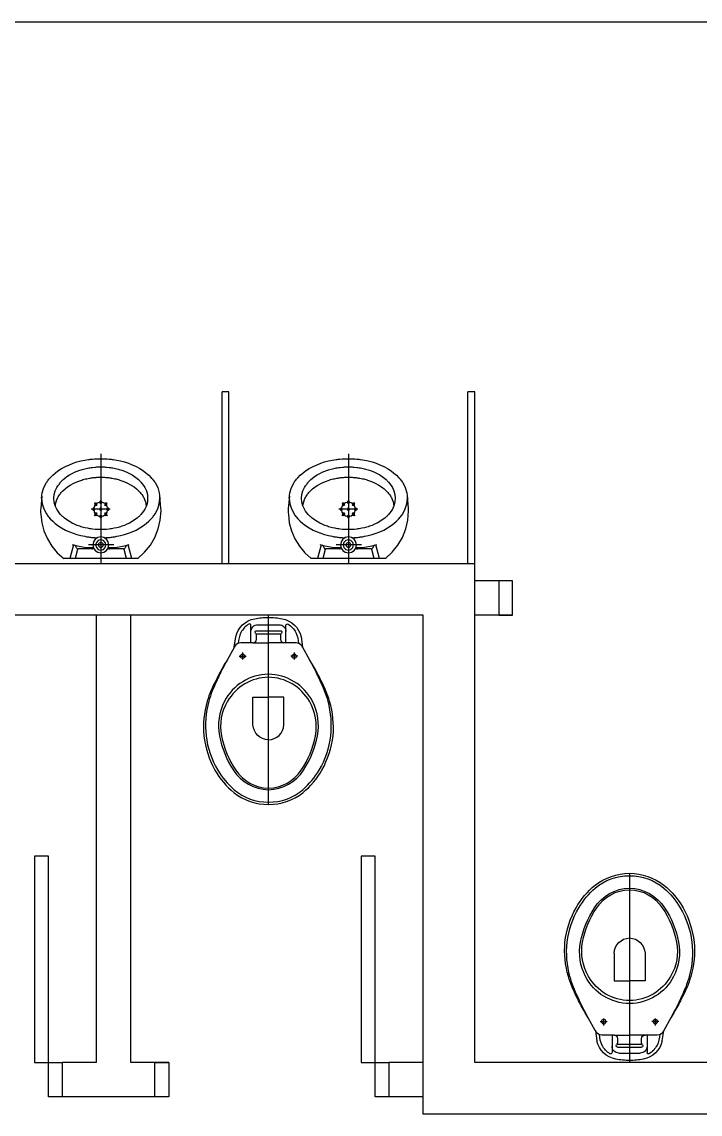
# Model space of a CAD drawing. Header units: millimetres. Extents: x 20431 to 27288, y 6147 to 13165.
# Drawn here: x 21146.6 to 21343.8, y 12475.7 to 12793.2 of the extents above; entities that cross this region are included whole.
import ezdxf

# ---------------------------------------------------------------- set-up
doc = ezdxf.new("R2010")
doc.units = ezdxf.units.MM
doc.header["$MEASUREMENT"] = 0
doc.linetypes.add('CONTINU', pattern=[0])
for name, color, linetype in [('Arqui-02', 2, 'Continuous'), ('Arqui-Louças', 30, 'Continuous'), ('Arqui-Paredes', 3, 'Continuous')]:
    doc.layers.add(name, color=color, linetype=linetype)

msp = doc.modelspace()

# ---------------------------------------------------------------- linework, layer by layer
at = {"layer": 'Arqui-02'}
for p, q in [((21204.8, 12635.65), (21204.8, 12685.65)), ((21206.8, 12635.65), (21206.8, 12685.65)), ((21276.3, 12635.65), (21276.3, 12685.65)), ((21278.3, 12635.65), (21278.3, 12685.65)), ((21289.3, 12630.65), (21278.3, 12630.65)), ((21289.3, 12620.65), (21278.3, 12620.65)), ((21168.3, 12490.65), (21158.3, 12490.65)), ((21189.3, 12490.65), (21178.3, 12490.65)), ((21263.3, 12490.65), (21253.3, 12490.65)), ((21189.3, 12480.65), (21158.3, 12480.65)), ((21263.3, 12480.65), (21253.3, 12480.65))]:
    msp.add_line(p, q, dxfattribs=at)
for points in [[(21206.8, 12685.65), (21204.8, 12685.65)], [(21278.3, 12685.65), (21276.3, 12685.65)], [(21168.3, 12490.65), (21168.3, 12620.65)], [(21178.3, 12490.65), (21178.3, 12620.65)]]:
    msp.add_lwpolyline(points, dxfattribs=at)
for points in [[(21285.3, 12630.65), (21285.3, 12620.65), (21289.3, 12620.65), (21289.3, 12630.65)], [(21285.3, 12630.65), (21285.3, 12620.65), (21289.3, 12620.65), (21289.3, 12630.65)], [(21154.3, 12490.65), (21154.3, 12550.65), (21150.3, 12550.65), (21150.3, 12490.65)], [(21249.3, 12490.65), (21249.3, 12550.65), (21245.3, 12550.65), (21245.3, 12490.65)], [(21154.3, 12480.65), (21154.3, 12490.65), (21158.3, 12490.65), (21158.3, 12480.65)], [(21185.3, 12480.65), (21185.3, 12490.65), (21189.3, 12490.65), (21189.3, 12480.65)], [(21185.3, 12480.65), (21185.3, 12490.65), (21189.3, 12490.65), (21189.3, 12480.65)], [(21249.3, 12480.65), (21249.3, 12490.65), (21253.3, 12490.65), (21253.3, 12480.65)]]:
    msp.add_lwpolyline(points, close=True, dxfattribs=at)
at = {"layer": 'Arqui-Louças', "linetype": 'CONTINU'}
for p, q in [((20988.3, 12793.15), (21669.59, 12793.15)), ((21218.3, 12565.65), (21218.3, 12620.65)), ((21209.8, 12608.75), (21211.8, 12608.75)), ((21210.8, 12609.85), (21210.8, 12607.85)), ((21226.8, 12608.75), (21224.8, 12608.75)), ((21225.8, 12609.85), (21225.8, 12607.85)), ((21323.3, 12545.65), (21323.3, 12490.65)), ((21318.8, 12522.45), (21318.8, 12514.45)), ((21327.8, 12522.45), (21327.8, 12514.45)), ((21318.8, 12514.45), (21323.3, 12514.45)), ((21327.8, 12514.45), (21323.3, 12514.45)), ((21311.3, 12503.65), (21310.2, 12505.65)), ((21313.33, 12499.99), (21311.3, 12503.65)), ((21315.8, 12501.45), (21315.8, 12503.45)), ((21330.8, 12501.45), (21330.8, 12503.45)), ((21335.3, 12503.65), (21333.26, 12499.99)), ((21336.4, 12505.65), (21335.3, 12503.65)), ((21314.8, 12502.55), (21316.8, 12502.55)), ((21331.8, 12502.55), (21329.8, 12502.55)), ((21313.51, 12499.66), (21313.36, 12499.94)), ((21313.37, 12499.88), (21313.81, 12496.96)), ((21318.8, 12498.65), (21315.25, 12498.65)), ((21318.2, 12498.65), (21318.2, 12495.4)), ((21318.8, 12498.65), (21323.29, 12498.65)), ((21319.8, 12497.65), (21319.8, 12496.36)), ((21327.8, 12498.65), (21323.3, 12498.65)), ((21326.8, 12496.36), (21326.8, 12497.65)), ((21331.35, 12498.65), (21327.8, 12498.65)), ((21328.4, 12498.65), (21328.4, 12495.4)), ((21332.78, 12496.96), (21333.23, 12499.88)), ((21333.24, 12499.94), (21333.08, 12499.66)), ((21318.2, 12495.4), (21318.2, 12493.56)), ((21319.8, 12496), (21323.3, 12496)), ((21319.8, 12495.15), (21323.3, 12495.15)), ((21323.3, 12496), (21326.8, 12496)), ((21323.3, 12495.15), (21326.8, 12495.15)), ((21328.4, 12495.4), (21328.4, 12493.56)), ((21320.2, 12493.4), (21323.3, 12493.4)), ((21323.3, 12493.4), (21326.4, 12493.4))]:
    msp.add_line(p, q, dxfattribs=at)
at = {"layer": 'Arqui-Louças', "linetype": 'Continuous'}
for p, q in [((21169.55, 12660.65), (21169.55, 12635.65)), ((21241.55, 12660.65), (21241.55, 12635.65))]:
    msp.add_line(p, q, dxfattribs=at)
at = {"layer": 'Arqui-Louças', "linetype": 'CONTINU'}
for points in [[(21160.43, 12664.43), (21161.52, 12664.85), (21162.63, 12665.22), (21163.77, 12665.51)], [(21175.33, 12665.51), (21176.46, 12665.22), (21177.58, 12664.85), (21178.67, 12664.43)], [(21232.43, 12664.43), (21233.52, 12664.85), (21234.63, 12665.22), (21235.77, 12665.51)], [(21247.33, 12665.51), (21248.46, 12665.22), (21249.58, 12664.85), (21250.67, 12664.43)], [(21154.87, 12660.66), (21155.57, 12661.35), (21156.31, 12662.01), (21157.09, 12662.61)], [(21157.09, 12662.61), (21158.16, 12663.3), (21159.27, 12663.91), (21160.43, 12664.43)], [(21161.22, 12661.89), (21161.94, 12662.24), (21162.68, 12662.56), (21163.44, 12662.83)], [(21168.99, 12663.79), (21169.55, 12663.8)], [(21169.55, 12663.8), (21170.1, 12663.79)], [(21175.66, 12662.83), (21176.42, 12662.56), (21177.16, 12662.24), (21177.88, 12661.89)], [(21178.67, 12664.43), (21179.83, 12663.91), (21180.94, 12663.3), (21182.01, 12662.61)], [(21182.01, 12662.61), (21182.79, 12662.01), (21183.53, 12661.35), (21184.23, 12660.66)], [(21226.87, 12660.66), (21227.57, 12661.35), (21228.31, 12662.01), (21229.09, 12662.61)], [(21229.09, 12662.61), (21230.16, 12663.3), (21231.27, 12663.91), (21232.43, 12664.43)], [(21233.22, 12661.89), (21233.94, 12662.24), (21234.68, 12662.56), (21235.44, 12662.83)], [(21240.99, 12663.79), (21241.55, 12663.8)], [(21241.55, 12663.8), (21242.1, 12663.79)], [(21247.66, 12662.83), (21248.42, 12662.56), (21249.16, 12662.24), (21249.88, 12661.89)], [(21250.67, 12664.43), (21251.83, 12663.91), (21252.94, 12663.3), (21254.01, 12662.61)], [(21254.01, 12662.61), (21254.79, 12662.01), (21255.53, 12661.35), (21256.23, 12660.66)], [(21152.33, 12654.68), (21152.53, 12656.27), (21153.01, 12657.79), (21153.76, 12659.21)], [(21157.72, 12659.12), (21157.88, 12659.39)], [(21157.88, 12659.39), (21158.21, 12659.78), (21158.59, 12660.13), (21158.99, 12660.45)], [(21158.99, 12660.45), (21159.71, 12660.97), (21160.45, 12661.46), (21161.22, 12661.89)], [(21160.68, 12658.52), (21161.75, 12659.09), (21162.86, 12659.59), (21164, 12659.98)], [(21175.09, 12659.98), (21176.24, 12659.59), (21177.35, 12659.09), (21178.42, 12658.52)], [(21177.88, 12661.89), (21178.65, 12661.46), (21179.39, 12660.98), (21180.11, 12660.45)], [(21181.22, 12659.39), (21181.63, 12658.91), (21181.99, 12658.39), (21182.33, 12657.85)], [(21185.34, 12659.21), (21186.09, 12657.79), (21186.57, 12656.27), (21186.76, 12654.68)], [(21224.33, 12654.68), (21224.53, 12656.27), (21225.01, 12657.79), (21225.76, 12659.21)], [(21229.72, 12659.12), (21229.88, 12659.39)], [(21229.88, 12659.39), (21230.21, 12659.78), (21230.59, 12660.13), (21230.99, 12660.45)], [(21230.99, 12660.45), (21231.71, 12660.97), (21232.45, 12661.46), (21233.22, 12661.89)], [(21232.68, 12658.52), (21233.75, 12659.09), (21234.86, 12659.59), (21236, 12659.98)], [(21247.09, 12659.98), (21248.24, 12659.59), (21249.35, 12659.09), (21250.42, 12658.52)], [(21249.88, 12661.89), (21250.65, 12661.46), (21251.39, 12660.98), (21252.11, 12660.45)], [(21253.22, 12659.39), (21253.63, 12658.91), (21253.99, 12658.39), (21254.33, 12657.85)], [(21257.34, 12659.21), (21258.09, 12657.79), (21258.57, 12656.27), (21258.76, 12654.68)], [(21155.92, 12654.68), (21156, 12655.79), (21156.28, 12656.87), (21156.77, 12657.85)], [(21158.46, 12656.78), (21159.15, 12657.42), (21159.89, 12658.01), (21160.68, 12658.52)], [(21178.42, 12658.52), (21179.21, 12658.01), (21179.95, 12657.42), (21180.64, 12656.78)], [(21182.33, 12657.85), (21182.8, 12656.85), (21183.09, 12655.79), (21183.18, 12654.68)], [(21227.92, 12654.68), (21228, 12655.79), (21228.28, 12656.87), (21228.77, 12657.85)], [(21230.46, 12656.78), (21231.15, 12657.42), (21231.89, 12658.01), (21232.68, 12658.52)], [(21250.42, 12658.52), (21251.21, 12658.01), (21251.95, 12657.42), (21252.64, 12656.78)], [(21254.33, 12657.85), (21254.8, 12656.85), (21255.09, 12655.79), (21255.18, 12654.68)], [(21152.39, 12655.26), (21152.07, 12651.74)], [(21152.33, 12654.68), (21152.53, 12653.09), (21153.01, 12651.57), (21153.76, 12650.14)], [(21156.77, 12651.5), (21156.3, 12652.51), (21156.02, 12653.57), (21155.92, 12654.68)], [(21156.34, 12652.39), (21156.43, 12653.04), (21156.58, 12653.68), (21156.8, 12654.3)], [(21168.09, 12653.27), (21167.92, 12653.22), (21167.8, 12653.1), (21167.76, 12652.94)], [(21167.76, 12652.94), (21167.8, 12652.77), (21167.92, 12652.65), (21168.09, 12652.61)], [(21168.42, 12652.94), (21168.37, 12653.1), (21168.26, 12653.22), (21168.09, 12653.27)], [(21168.09, 12652.61), (21168.26, 12652.65), (21168.37, 12652.77), (21168.42, 12652.94)], [(21169.55, 12653.87), (21169.38, 12653.83), (21169.26, 12653.71), (21169.22, 12653.54)], [(21169.22, 12653.54), (21169.26, 12653.38), (21169.38, 12653.26), (21169.55, 12653.21)], [(21169.88, 12653.54), (21169.83, 12653.71), (21169.72, 12653.83), (21169.55, 12653.87)], [(21169.55, 12653.21), (21169.72, 12653.26), (21169.83, 12653.38), (21169.88, 12653.54)], [(21171.01, 12653.27), (21170.84, 12653.22), (21170.72, 12653.1), (21170.68, 12652.94)], [(21170.68, 12652.94), (21170.72, 12652.77), (21170.84, 12652.65), (21171.01, 12652.61)], [(21171.34, 12652.94), (21171.29, 12653.1), (21171.18, 12653.22), (21171.01, 12653.27)], [(21171.01, 12652.61), (21171.18, 12652.65), (21171.29, 12652.77), (21171.34, 12652.94)], [(21182.3, 12654.3), (21182.52, 12653.68), (21182.67, 12653.04), (21182.75, 12652.39)], [(21183.18, 12654.68), (21183.09, 12653.57), (21182.8, 12652.51), (21182.33, 12651.5)], [(21185.34, 12650.14), (21186.09, 12651.57), (21186.57, 12653.09), (21186.76, 12654.68)], [(21187.03, 12651.74), (21186.71, 12655.26)], [(21224.39, 12655.26), (21224.07, 12651.74)], [(21224.33, 12654.68), (21224.53, 12653.09), (21225.01, 12651.57), (21225.76, 12650.14)], [(21228.77, 12651.5), (21228.3, 12652.51), (21228.02, 12653.57), (21227.92, 12654.68)], [(21228.34, 12652.39), (21228.43, 12653.04), (21228.58, 12653.68), (21228.8, 12654.3)], [(21240.09, 12653.27), (21239.92, 12653.22), (21239.8, 12653.1), (21239.76, 12652.94)], [(21239.76, 12652.94), (21239.8, 12652.77), (21239.92, 12652.65), (21240.09, 12652.61)], [(21240.42, 12652.94), (21240.37, 12653.1), (21240.26, 12653.22), (21240.09, 12653.27)], [(21240.09, 12652.61), (21240.26, 12652.65), (21240.37, 12652.77), (21240.42, 12652.94)], [(21241.55, 12653.87), (21241.38, 12653.83), (21241.26, 12653.71), (21241.22, 12653.54)], [(21241.22, 12653.54), (21241.26, 12653.38), (21241.38, 12653.26), (21241.55, 12653.21)], [(21241.88, 12653.54), (21241.83, 12653.71), (21241.72, 12653.83), (21241.55, 12653.87)], [(21241.55, 12653.21), (21241.72, 12653.26), (21241.83, 12653.38), (21241.88, 12653.54)], [(21243.01, 12653.27), (21242.84, 12653.22), (21242.72, 12653.1), (21242.68, 12652.94)], [(21242.68, 12652.94), (21242.72, 12652.77), (21242.84, 12652.65), (21243.01, 12652.61)], [(21243.34, 12652.94), (21243.29, 12653.1), (21243.18, 12653.22), (21243.01, 12653.27)], [(21243.01, 12652.61), (21243.18, 12652.65), (21243.29, 12652.77), (21243.34, 12652.94)], [(21254.3, 12654.3), (21254.52, 12653.68), (21254.67, 12653.04), (21254.75, 12652.39)], [(21255.18, 12654.68), (21255.09, 12653.57), (21254.8, 12652.51), (21254.33, 12651.5)], [(21257.34, 12650.14), (21258.09, 12651.57), (21258.57, 12653.09), (21258.76, 12654.68)], [(21259.03, 12651.74), (21258.71, 12655.26)], [(21152.09, 12650.03), (21152.37, 12647.55), (21153.03, 12645.16), (21154.02, 12642.88)], [(21157.88, 12649.96), (21157.47, 12650.45), (21157.11, 12650.96), (21156.77, 12651.5)], [(21167.48, 12651.81), (21167.32, 12651.76), (21167.2, 12651.64), (21167.15, 12651.48)], [(21167.15, 12651.48), (21167.2, 12651.31), (21167.32, 12651.19), (21167.48, 12651.15)], [(21167.81, 12651.48), (21167.77, 12651.64), (21167.65, 12651.76), (21167.48, 12651.81)], [(21167.48, 12651.15), (21167.65, 12651.19), (21167.77, 12651.31), (21167.81, 12651.48)], [(21168.09, 12650.35), (21167.92, 12650.3), (21167.8, 12650.18), (21167.76, 12650.02)], [(21167.76, 12650.02), (21167.8, 12649.85), (21167.92, 12649.73), (21168.09, 12649.69)], [(21168.42, 12650.02), (21168.37, 12650.18), (21168.26, 12650.3), (21168.09, 12650.35)], [(21168.09, 12649.69), (21168.26, 12649.73), (21168.37, 12649.85), (21168.42, 12650.02)], [(21169.55, 12651.81), (21169.38, 12651.76), (21169.26, 12651.64), (21169.22, 12651.48)], [(21169.22, 12651.48), (21169.26, 12651.31), (21169.38, 12651.19), (21169.55, 12651.15)], [(21169.55, 12649.74), (21169.38, 12649.7), (21169.26, 12649.58), (21169.22, 12649.41)], [(21169.22, 12649.41), (21169.26, 12649.24), (21169.38, 12649.13), (21169.55, 12649.08)], [(21169.88, 12651.48), (21169.83, 12651.64), (21169.72, 12651.76), (21169.55, 12651.81)], [(21169.55, 12651.15), (21169.72, 12651.19), (21169.83, 12651.31), (21169.88, 12651.48)], [(21169.88, 12649.41), (21169.83, 12649.58), (21169.72, 12649.7), (21169.55, 12649.74)], [(21169.55, 12649.08), (21169.72, 12649.13), (21169.83, 12649.24), (21169.88, 12649.41)], [(21171.01, 12650.35), (21170.84, 12650.3), (21170.72, 12650.18), (21170.68, 12650.02)], [(21170.68, 12650.02), (21170.72, 12649.85), (21170.84, 12649.73), (21171.01, 12649.69)], [(21171.34, 12650.02), (21171.29, 12650.18), (21171.18, 12650.3), (21171.01, 12650.35)], [(21171.01, 12649.69), (21171.18, 12649.73), (21171.29, 12649.85), (21171.34, 12650.02)], [(21171.61, 12651.81), (21171.45, 12651.76), (21171.33, 12651.64), (21171.28, 12651.48)], [(21171.28, 12651.48), (21171.33, 12651.31), (21171.45, 12651.19), (21171.61, 12651.15)], [(21171.95, 12651.48), (21171.9, 12651.64), (21171.78, 12651.76), (21171.61, 12651.81)], [(21171.61, 12651.15), (21171.78, 12651.19), (21171.9, 12651.31), (21171.95, 12651.48)], [(21182.33, 12651.5), (21181.99, 12650.96), (21181.63, 12650.45), (21181.22, 12649.96)], [(21185.29, 12643.31), (21186.27, 12645.77), (21186.86, 12648.34), (21187.06, 12650.98)], [(21187.06, 12651.36), (21187.03, 12651.74)], [(21187.06, 12650.98), (21187.06, 12651.36)], [(21224.09, 12650.03), (21224.37, 12647.55), (21225.03, 12645.16), (21226.02, 12642.88)], [(21229.88, 12649.96), (21229.47, 12650.45), (21229.11, 12650.96), (21228.77, 12651.5)], [(21239.48, 12651.81), (21239.32, 12651.76), (21239.2, 12651.64), (21239.15, 12651.48)], [(21239.15, 12651.48), (21239.2, 12651.31), (21239.32, 12651.19), (21239.48, 12651.15)], [(21239.81, 12651.48), (21239.77, 12651.64), (21239.65, 12651.76), (21239.48, 12651.81)], [(21239.48, 12651.15), (21239.65, 12651.19), (21239.77, 12651.31), (21239.81, 12651.48)], [(21240.09, 12650.35), (21239.92, 12650.3), (21239.8, 12650.18), (21239.76, 12650.02)], [(21239.76, 12650.02), (21239.8, 12649.85), (21239.92, 12649.73), (21240.09, 12649.69)], [(21240.42, 12650.02), (21240.37, 12650.18), (21240.26, 12650.3), (21240.09, 12650.35)], [(21240.09, 12649.69), (21240.26, 12649.73), (21240.37, 12649.85), (21240.42, 12650.02)], [(21241.55, 12651.81), (21241.38, 12651.76), (21241.26, 12651.64), (21241.22, 12651.48)], [(21241.22, 12651.48), (21241.26, 12651.31), (21241.38, 12651.19), (21241.55, 12651.15)], [(21241.55, 12649.74), (21241.38, 12649.7), (21241.26, 12649.58), (21241.22, 12649.41)], [(21241.22, 12649.41), (21241.26, 12649.24), (21241.38, 12649.13), (21241.55, 12649.08)], [(21241.88, 12651.48), (21241.83, 12651.64), (21241.72, 12651.76), (21241.55, 12651.81)], [(21241.55, 12651.15), (21241.72, 12651.19), (21241.83, 12651.31), (21241.88, 12651.48)], [(21241.88, 12649.41), (21241.83, 12649.58), (21241.72, 12649.7), (21241.55, 12649.74)], [(21241.55, 12649.08), (21241.72, 12649.13), (21241.83, 12649.24), (21241.88, 12649.41)], [(21243.01, 12650.35), (21242.84, 12650.3), (21242.72, 12650.18), (21242.68, 12650.02)], [(21242.68, 12650.02), (21242.72, 12649.85), (21242.84, 12649.73), (21243.01, 12649.69)], [(21243.34, 12650.02), (21243.29, 12650.18), (21243.18, 12650.3), (21243.01, 12650.35)], [(21243.01, 12649.69), (21243.18, 12649.73), (21243.29, 12649.85), (21243.34, 12650.02)], [(21243.61, 12651.81), (21243.45, 12651.76), (21243.33, 12651.64), (21243.28, 12651.48)], [(21243.28, 12651.48), (21243.33, 12651.31), (21243.45, 12651.19), (21243.61, 12651.15)], [(21243.95, 12651.48), (21243.9, 12651.64), (21243.78, 12651.76), (21243.61, 12651.81)], [(21243.61, 12651.15), (21243.78, 12651.19), (21243.9, 12651.31), (21243.95, 12651.48)], [(21254.33, 12651.5), (21253.99, 12650.96), (21253.63, 12650.45), (21253.22, 12649.96)], [(21257.29, 12643.31), (21258.27, 12645.77), (21258.86, 12648.34), (21259.06, 12650.98)], [(21259.06, 12651.36), (21259.03, 12651.74)], [(21259.06, 12650.98), (21259.06, 12651.36)], [(21154.87, 12648.7), (21155.57, 12648.01), (21156.31, 12647.35), (21157.09, 12646.75)], [(21157.09, 12646.75), (21158.16, 12646.06), (21159.27, 12645.45), (21160.43, 12644.93)], [(21161.22, 12647.47), (21160.44, 12647.9), (21159.7, 12648.38), (21158.99, 12648.91)], [(21163.44, 12646.53), (21162.68, 12646.8), (21161.94, 12647.11), (21161.22, 12647.47)], [(21177.88, 12647.47), (21177.16, 12647.11), (21176.42, 12646.8), (21175.66, 12646.53)], [(21180.11, 12648.91), (21179.39, 12648.38), (21178.65, 12647.9), (21177.88, 12647.47)], [(21178.67, 12644.93), (21179.83, 12645.45), (21180.94, 12646.06), (21182.01, 12646.75)], [(21182.01, 12646.75), (21182.79, 12647.35), (21183.53, 12648.01), (21184.23, 12648.7)], [(21226.87, 12648.7), (21227.57, 12648.01), (21228.31, 12647.35), (21229.09, 12646.75)], [(21229.09, 12646.75), (21230.16, 12646.06), (21231.27, 12645.45), (21232.43, 12644.93)], [(21233.22, 12647.47), (21232.44, 12647.9), (21231.7, 12648.38), (21230.99, 12648.91)], [(21235.44, 12646.53), (21234.68, 12646.8), (21233.94, 12647.11), (21233.22, 12647.47)], [(21249.88, 12647.47), (21249.16, 12647.11), (21248.42, 12646.8), (21247.66, 12646.53)], [(21252.11, 12648.91), (21251.39, 12648.38), (21250.65, 12647.9), (21249.88, 12647.47)], [(21250.67, 12644.93), (21251.83, 12645.45), (21252.94, 12646.06), (21254.01, 12646.75)], [(21254.01, 12646.75), (21254.79, 12647.35), (21255.53, 12648.01), (21256.23, 12648.7)], [(21154.02, 12642.88), (21155.32, 12640.76), (21156.91, 12638.85), (21158.76, 12637.18)], [(21160.43, 12644.93), (21161.52, 12644.51), (21162.63, 12644.14), (21163.77, 12643.85)], [(21169.55, 12643.42), (21168.65, 12643.24), (21167.91, 12642.75), (21167.42, 12642.01), (21167.24, 12641.11)], [(21169.55, 12645.56), (21168.99, 12645.57)], [(21170.1, 12645.57), (21169.55, 12645.56)], [(21171.86, 12641.11), (21171.68, 12642.01), (21171.18, 12642.75), (21170.45, 12643.24), (21169.55, 12643.42)], [(21175.33, 12643.85), (21176.46, 12644.14), (21177.58, 12644.51), (21178.67, 12644.93)], [(21180.34, 12637.18), (21182.3, 12638.97), (21183.96, 12641.02), (21185.29, 12643.31)], [(21226.02, 12642.88), (21227.32, 12640.76), (21228.91, 12638.85), (21230.76, 12637.18)], [(21232.43, 12644.93), (21233.52, 12644.51), (21234.63, 12644.14), (21235.77, 12643.85)], [(21241.55, 12643.42), (21240.65, 12643.24), (21239.91, 12642.75), (21239.42, 12642.01), (21239.24, 12641.11)], [(21241.55, 12645.56), (21240.99, 12645.57)], [(21242.1, 12645.57), (21241.55, 12645.56)], [(21243.86, 12641.11), (21243.68, 12642.01), (21243.18, 12642.75), (21242.45, 12643.24), (21241.55, 12643.42)], [(21247.33, 12643.85), (21248.46, 12644.14), (21249.58, 12644.51), (21250.67, 12644.93)], [(21252.34, 12637.18), (21254.3, 12638.97), (21255.96, 12641.02), (21257.29, 12643.31)], [(21161.59, 12641.18), (21160.55, 12637.18)], [(21161.27, 12641.28), (21162.25, 12640.97), (21163.25, 12640.72), (21164.26, 12640.53)], [(21162.75, 12639.8), (21162.07, 12637.18)], [(21166.93, 12639.93), (21162.89, 12639.93)], [(21164.26, 12640.53), (21165.27, 12640.41), (21166.3, 12640.34), (21167.39, 12640.35)], [(21166.93, 12639.93), (21167.06, 12639.95), (21167.17, 12640), (21167.26, 12640.09)], [(21167.24, 12641.11), (21167.42, 12640.21), (21167.91, 12639.47), (21168.65, 12638.98), (21169.55, 12638.8)], [(21167.26, 12640.09), (21167.32, 12640.2), (21167.37, 12640.46)], [(21169.55, 12642.6), (21168.8, 12642.39), (21168.26, 12641.86), (21168.06, 12641.11)], [(21168.06, 12641.11), (21168.26, 12640.36), (21168.8, 12639.83), (21169.55, 12639.62)], [(21171.04, 12641.11), (21170.83, 12641.86), (21170.3, 12642.39), (21169.55, 12642.6)], [(21169.55, 12639.62), (21170.3, 12639.83), (21170.83, 12640.36), (21171.04, 12641.11)], [(21169.55, 12638.8), (21170.45, 12638.98), (21171.18, 12639.47), (21171.68, 12640.21), (21171.86, 12641.11)], [(21171.71, 12640.35), (21172.8, 12640.34), (21173.82, 12640.41), (21174.84, 12640.53)], [(21171.73, 12640.46), (21171.77, 12640.2), (21171.83, 12640.09)], [(21171.83, 12640.09), (21171.92, 12640), (21172.04, 12639.95), (21172.16, 12639.93)], [(21176.18, 12639.93), (21172.16, 12639.93)], [(21174.84, 12640.53), (21175.85, 12640.72), (21176.85, 12640.97), (21177.83, 12641.28)], [(21177.03, 12637.18), (21176.35, 12639.8)], [(21178.55, 12637.18), (21177.51, 12641.18)], [(21233.59, 12641.18), (21232.55, 12637.18)], [(21233.27, 12641.28), (21234.25, 12640.97), (21235.25, 12640.72), (21236.26, 12640.53)], [(21234.75, 12639.8), (21234.07, 12637.18)], [(21238.93, 12639.93), (21234.89, 12639.93)], [(21236.26, 12640.53), (21237.27, 12640.41), (21238.3, 12640.34), (21239.39, 12640.35)], [(21238.93, 12639.93), (21239.06, 12639.95), (21239.17, 12640), (21239.26, 12640.09)], [(21239.24, 12641.11), (21239.42, 12640.21), (21239.91, 12639.47), (21240.65, 12638.98), (21241.55, 12638.8)], [(21239.26, 12640.09), (21239.32, 12640.2), (21239.37, 12640.46)], [(21241.55, 12642.6), (21240.8, 12642.39), (21240.26, 12641.86), (21240.06, 12641.11)], [(21240.06, 12641.11), (21240.26, 12640.36), (21240.8, 12639.83), (21241.55, 12639.62)], [(21243.04, 12641.11), (21242.83, 12641.86), (21242.3, 12642.39), (21241.55, 12642.6)], [(21241.55, 12639.62), (21242.3, 12639.83), (21242.83, 12640.36), (21243.04, 12641.11)], [(21241.55, 12638.8), (21242.45, 12638.98), (21243.18, 12639.47), (21243.68, 12640.21), (21243.86, 12641.11)], [(21243.71, 12640.35), (21244.8, 12640.34), (21245.82, 12640.41), (21246.84, 12640.53)], [(21243.73, 12640.46), (21243.77, 12640.2), (21243.83, 12640.09)], [(21243.83, 12640.09), (21243.92, 12640), (21244.04, 12639.95), (21244.16, 12639.93)], [(21248.18, 12639.93), (21244.16, 12639.93)], [(21246.84, 12640.53), (21247.85, 12640.72), (21248.85, 12640.97), (21249.83, 12641.28)], [(21249.03, 12637.18), (21248.35, 12639.8)], [(21250.55, 12637.18), (21249.51, 12641.18)], [(21180.34, 12637.18), (21158.76, 12637.18)], [(21252.34, 12637.18), (21230.76, 12637.18)], [(21214.8, 12615.3), (21218.3, 12615.3), (21221.8, 12615.3)], [(21213.8, 12612.66), (21218.29, 12612.66)], [(21222.8, 12612.66), (21218.3, 12612.66)]]:
    msp.add_lwpolyline(points, dxfattribs=at)
for points in [[(21163.77, 12665.51, -0.02046), (21165.99, 12665.94)], [(21165.99, 12665.94, -0.015737), (21167.1, 12666.07)], [(21167.1, 12666.07, -0.017734), (21169.55, 12666.18)], [(21169.55, 12666.18, -0.017734), (21172, 12666.07)], [(21172, 12666.07, -0.015735), (21173.11, 12665.94)], [(21173.11, 12665.94, -0.020461), (21175.33, 12665.51)], [(21235.77, 12665.51, -0.02046), (21237.99, 12665.94)], [(21237.99, 12665.94, -0.015737), (21239.1, 12666.07)], [(21239.1, 12666.07, -0.017734), (21241.55, 12666.18)], [(21241.55, 12666.18, -0.017734), (21244, 12666.07)], [(21244, 12666.07, -0.015735), (21245.11, 12665.94)], [(21245.11, 12665.94, -0.020461), (21247.33, 12665.51)], [(21163.44, 12662.83, -0.018626), (21164.91, 12663.25), (21165.66, 12663.42)], [(21165.66, 12663.42, -0.015078), (21167.14, 12663.65), (21167.88, 12663.73)], [(21167.88, 12663.73, -0.012772), (21168.99, 12663.79)], [(21170.1, 12663.79, -0.012771), (21171.22, 12663.73)], [(21171.22, 12663.73), (21171.96, 12663.65, -0.015079), (21173.44, 12663.42)], [(21173.44, 12663.42), (21174.19, 12663.25, -0.018626), (21175.66, 12662.83)], [(21235.44, 12662.83, -0.018626), (21236.91, 12663.25), (21237.66, 12663.42)], [(21237.66, 12663.42, -0.015078), (21239.14, 12663.65), (21239.88, 12663.73)], [(21239.88, 12663.73, -0.012772), (21240.99, 12663.79)], [(21242.1, 12663.79, -0.012771), (21243.22, 12663.73)], [(21243.22, 12663.73), (21243.96, 12663.65, -0.015079), (21245.44, 12663.42)], [(21245.44, 12663.42), (21246.19, 12663.25, -0.018626), (21247.66, 12662.83)], [(21153.76, 12659.21, -0.029412), (21154.46, 12660.21), (21154.87, 12660.66)], [(21156.77, 12657.85), (21157.08, 12658.28, 0.021616), (21157.72, 12659.12)], [(21164, 12659.98, -0.016259), (21165.48, 12660.37), (21166.22, 12660.51)], [(21166.22, 12660.51, -0.015642), (21167.33, 12660.67)], [(21167.33, 12660.67, -0.013175), (21168.44, 12660.76)], [(21168.44, 12660.76, -0.014052), (21169.55, 12660.8)], [(21169.55, 12660.8, -0.014052), (21170.66, 12660.76)], [(21170.66, 12660.76, -0.013175), (21171.77, 12660.67)], [(21171.77, 12660.67, -0.015643), (21172.88, 12660.51)], [(21172.88, 12660.51), (21173.62, 12660.37, -0.016262), (21175.09, 12659.98)], [(21180.11, 12660.45), (21180.49, 12660.12, -0.020792), (21181.22, 12659.39)], [(21184.23, 12660.66), (21184.64, 12660.21, -0.029425), (21185.34, 12659.21)], [(21225.76, 12659.21, -0.029412), (21226.46, 12660.21), (21226.87, 12660.66)], [(21228.77, 12657.85), (21229.08, 12658.28, 0.021616), (21229.72, 12659.12)], [(21236, 12659.98, -0.016259), (21237.48, 12660.37), (21238.22, 12660.51)], [(21238.22, 12660.51, -0.015642), (21239.33, 12660.67)], [(21239.33, 12660.67, -0.013175), (21240.44, 12660.76)], [(21240.44, 12660.76, -0.014052), (21241.55, 12660.8)], [(21241.55, 12660.8, -0.014052), (21242.66, 12660.76)], [(21242.66, 12660.76, -0.013175), (21243.77, 12660.67)], [(21243.77, 12660.67, -0.015643), (21244.88, 12660.51)], [(21244.88, 12660.51), (21245.62, 12660.37, -0.016262), (21247.09, 12659.98)], [(21252.11, 12660.45), (21252.49, 12660.12, -0.020792), (21253.22, 12659.39)], [(21256.23, 12660.66), (21256.64, 12660.21, -0.029425), (21257.34, 12659.21)], [(21157.35, 12655.38, -0.02971), (21158.06, 12656.34), (21158.46, 12656.78)], [(21180.64, 12656.78), (21181.04, 12656.34, -0.029703), (21181.75, 12655.38)], [(21229.35, 12655.38, -0.02971), (21230.06, 12656.34), (21230.46, 12656.78)], [(21252.64, 12656.78), (21253.04, 12656.34, -0.029703), (21253.75, 12655.38)], [(21156.8, 12654.3, -0.050002), (21157.35, 12655.38)], [(21181.75, 12655.38, -0.04999), (21182.3, 12654.3)], [(21228.8, 12654.3, -0.050002), (21229.35, 12655.38)], [(21253.75, 12655.38, -0.04999), (21254.3, 12654.3)], [(21152.07, 12651.74, 0.025489), (21152.03, 12650.88)], [(21152.03, 12650.88, 0.025506), (21152.09, 12650.03)], [(21153.76, 12650.14, 0.029418), (21154.46, 12649.15), (21154.87, 12648.7)], [(21158.99, 12648.91), (21158.6, 12649.24, -0.02081), (21157.88, 12649.96)], [(21181.22, 12649.96, -0.020792), (21180.49, 12649.24), (21180.11, 12648.91)], [(21184.23, 12648.7), (21184.64, 12649.15, 0.029431), (21185.34, 12650.14)], [(21224.07, 12651.74, 0.025489), (21224.03, 12650.88)], [(21224.03, 12650.88, 0.025506), (21224.09, 12650.03)], [(21225.76, 12650.14, 0.029418), (21226.46, 12649.15), (21226.87, 12648.7)], [(21230.99, 12648.91), (21230.6, 12649.24, -0.02081), (21229.88, 12649.96)], [(21253.22, 12649.96, -0.020792), (21252.49, 12649.24), (21252.11, 12648.91)], [(21256.23, 12648.7), (21256.64, 12649.15, 0.029431), (21257.34, 12650.14)], [(21165.66, 12645.94), (21164.91, 12646.1, -0.018631), (21163.44, 12646.53)], [(21175.66, 12646.53, -0.018631), (21174.19, 12646.1), (21173.44, 12645.94)], [(21237.66, 12645.94), (21236.91, 12646.1, -0.018631), (21235.44, 12646.53)], [(21247.66, 12646.53, -0.018631), (21246.19, 12646.1), (21245.44, 12645.94)], [(21163.77, 12643.85, 0.020455), (21165.99, 12643.42)], [(21167.88, 12645.63), (21167.14, 12645.71, -0.015079), (21165.66, 12645.94)], [(21165.99, 12643.42, 0.015739), (21167.1, 12643.29)], [(21167.1, 12643.29, 0.010834), (21168.59, 12643.2)], [(21168.99, 12645.57, -0.013893), (21167.88, 12645.63)], [(21171.22, 12645.63, -0.013893), (21170.1, 12645.57)], [(21170.51, 12643.2, 0.010835), (21172, 12643.29)], [(21173.44, 12645.94, -0.01508), (21171.96, 12645.71), (21171.22, 12645.63)], [(21172, 12643.29, 0.015738), (21173.11, 12643.42)], [(21173.11, 12643.42, 0.020456), (21175.33, 12643.85)], [(21235.77, 12643.85, 0.020455), (21237.99, 12643.42)], [(21239.88, 12645.63), (21239.14, 12645.71, -0.015079), (21237.66, 12645.94)], [(21237.99, 12643.42, 0.015739), (21239.1, 12643.29)], [(21239.1, 12643.29, 0.010834), (21240.59, 12643.2)], [(21240.99, 12645.57, -0.013893), (21239.88, 12645.63)], [(21243.22, 12645.63, -0.013893), (21242.1, 12645.57)], [(21242.51, 12643.2, 0.010835), (21244, 12643.29)], [(21245.44, 12645.94, -0.01508), (21243.96, 12645.71), (21243.22, 12645.63)], [(21244, 12643.29, 0.015738), (21245.11, 12643.42)], [(21245.11, 12643.42, 0.020456), (21247.33, 12643.85)], [(21162.28, 12640.71, 0.103805), (21161.9, 12641.06)], [(21162.49, 12640.25, 0.103794), (21162.28, 12640.71)], [(21162.49, 12640.25, 0.171066), (21162.64, 12640.02)], [(21162.64, 12640.02, 0.171026), (21162.89, 12639.93)], [(21162.81, 12639.89, 0.16594), (21162.75, 12639.8)], [(21162.89, 12639.93, 0.165884), (21162.81, 12639.89)], [(21169.55, 12641.81, 1), (21169.55, 12640.41)], [(21169.55, 12640.41, 1), (21169.55, 12641.81)], [(21176.18, 12639.93, 0.171026), (21176.46, 12640.02)], [(21176.29, 12639.89, 0.165857), (21176.18, 12639.93)], [(21176.35, 12639.8, 0.16918), (21176.29, 12639.89)], [(21176.46, 12640.02, 0.171059), (21176.61, 12640.25)], [(21176.82, 12640.71, 0.103814), (21176.61, 12640.25)], [(21177.19, 12641.06, 0.103795), (21176.82, 12640.71)], [(21234.28, 12640.71, 0.103805), (21233.9, 12641.06)], [(21234.49, 12640.25, 0.103794), (21234.28, 12640.71)], [(21234.49, 12640.25, 0.171066), (21234.64, 12640.02)], [(21234.64, 12640.02, 0.171026), (21234.89, 12639.93)], [(21234.81, 12639.89, 0.16594), (21234.75, 12639.8)], [(21234.89, 12639.93, 0.165884), (21234.81, 12639.89)], [(21241.55, 12641.81, 1), (21241.55, 12640.41)], [(21241.55, 12640.41, 1), (21241.55, 12641.81)], [(21248.18, 12639.93, 0.171026), (21248.46, 12640.02)], [(21248.29, 12639.89, 0.165857), (21248.18, 12639.93)], [(21248.35, 12639.8, 0.16918), (21248.29, 12639.89)], [(21248.46, 12640.02, 0.171059), (21248.61, 12640.25)], [(21248.82, 12640.71, 0.103814), (21248.61, 12640.25)], [(21249.19, 12641.06, 0.103795), (21248.82, 12640.71)], [(21208.36, 12611.37, 0.047116), (21208.37, 12611.43), (21208.81, 12614.35, -0.305161), (21214.3, 12619.65, -0.049506), (21218.3, 12620.05, -0.049506), (21222.3, 12619.65, -0.305161), (21227.78, 12614.35), (21228.23, 12611.43, 0.047116), (21228.24, 12611.37)], [(21213.2, 12612.65), (21213.2, 12615.9), (21213.2, 12617.75, 0.5854), (21212.59, 12618.09, 0.134872), (21210.3, 12615.65, 0.082359), (21209.53, 12612.52)], [(21213.2, 12615.9, -0.414214), (21215.2, 12617.9), (21218.3, 12617.9), (21221.4, 12617.9, -0.414214), (21223.4, 12615.9)], [(21223.4, 12612.65), (21223.4, 12615.9), (21223.4, 12617.75, -0.5854), (21224.01, 12618.09, -0.134872), (21226.3, 12615.65, -0.082359), (21227.07, 12612.52)], [(21213.8, 12612.66, 0.414214), (21214.8, 12613.66), (21214.8, 12614.95, 0.226163), (21214.54, 12615.5, -0.733322), (21214.8, 12616.15), (21218.3, 12616.15), (21221.8, 12616.15, -0.733322), (21222.06, 12615.5, 0.226163), (21221.8, 12614.95), (21221.8, 12613.66, 0.414214), (21222.8, 12612.66)], [(21213.8, 12612.66), (21210.25, 12612.66, 0.269143), (21208.51, 12611.65), (21208.36, 12611.37, -0.044891), (21208.33, 12611.32), (21206.3, 12607.65, 0.036783), (21205.1, 12605.65, 0.0196), (21203, 12601.65, 0.056836), (21200.5, 12595.65, 0.089116), (21199.5, 12585.65, 0.095425), (21202.75, 12575.65, 0.091656), (21208.3, 12569.1, 0.16072), (21218.3, 12565.65, 0.16072), (21228.3, 12569.1, 0.091656), (21233.85, 12575.65, 0.095425), (21237.1, 12585.65, 0.089116), (21236.1, 12595.65, 0.056836), (21233.6, 12601.65, 0.0196), (21231.5, 12605.65, 0.036783), (21230.3, 12607.65), (21228.26, 12611.32, -0.044891), (21228.24, 12611.37), (21228.08, 12611.65, 0.269143), (21226.35, 12612.66), (21222.8, 12612.66)], [(21206.3, 12607.65), (21205.2, 12605.65, 0.0204), (21203.3, 12601.65, 0.050595), (21200.95, 12595.65, 0.089432), (21200.15, 12585.65, 0.098712), (21203.55, 12575.65, 0.072481), (21208.3, 12569.95, 0.182574), (21218.3, 12566.35, 0.182574), (21228.3, 12569.95, 0.072481), (21233.05, 12575.65, 0.098712), (21236.45, 12585.65, 0.089432), (21235.65, 12595.65, 0.050595), (21233.3, 12601.65, 0.0204), (21231.4, 12605.65), (21230.3, 12607.65)], [(21218.3, 12584.45, -0.394755), (21213.8, 12588.85), (21213.8, 12596.85), (21218.3, 12596.85)], [(21218.3, 12584.45, 0.394755), (21222.8, 12588.85), (21222.8, 12596.85), (21218.3, 12596.85)]]:
    msp.add_lwpolyline(points, format="xyb", dxfattribs=at)
at = {"layer": 'Arqui-Louças'}
for points in [[(21169.55, 12667.58), (21169.55, 12635.65)], [(21241.55, 12667.58), (21241.55, 12635.65)], [(21169.55, 12653.54), (21168.75, 12653.38), (21168.09, 12652.94), (21167.65, 12652.28), (21167.48, 12651.48)], [(21168.5, 12652.53), (21167.71, 12653.31)], [(21171.61, 12651.48), (21171.45, 12652.28), (21171.01, 12652.94), (21170.35, 12653.38), (21169.55, 12653.54)], [(21171.38, 12653.31), (21170.6, 12652.53)], [(21241.55, 12653.54), (21240.75, 12653.38), (21240.09, 12652.94), (21239.65, 12652.28), (21239.48, 12651.48)], [(21240.5, 12652.53), (21239.71, 12653.31)], [(21243.61, 12651.48), (21243.45, 12652.28), (21243.01, 12652.94), (21242.35, 12653.38), (21241.55, 12653.54)], [(21243.38, 12653.31), (21242.6, 12652.53)], [(21172.25, 12651.48), (21166.8, 12651.48)], [(21167.48, 12651.48), (21167.65, 12650.67), (21168.09, 12650.02), (21168.75, 12649.57), (21169.55, 12649.41)], [(21168.5, 12650.43), (21167.63, 12649.56)], [(21169.55, 12649.41), (21170.35, 12649.57), (21171.01, 12650.02), (21171.45, 12650.67), (21171.61, 12651.48)], [(21171.47, 12649.56), (21170.6, 12650.43)], [(21244.25, 12651.48), (21238.8, 12651.48)], [(21239.48, 12651.48), (21239.65, 12650.67), (21240.09, 12650.02), (21240.75, 12649.57), (21241.55, 12649.41)], [(21240.5, 12650.43), (21239.63, 12649.56)], [(21241.55, 12649.41), (21242.35, 12649.57), (21243.01, 12650.02), (21243.45, 12650.67), (21243.61, 12651.48)], [(21243.47, 12649.56), (21242.6, 12650.43)], [(21173.33, 12641.11), (21166, 12641.11)], [(21245.33, 12641.11), (21238, 12641.11)]]:
    msp.add_lwpolyline(points, dxfattribs=at)
at = {"layer": 'Arqui-Louças', "linetype": 'CONTINU'}
for points in [[(21231.1, 12595.65, 0.278895), (21218.3, 12603.5, 0.278895), (21205.5, 12595.65, 0.167831), (21204.05, 12585.65, 0.098952), (21208.1, 12575.65, 0.247323), (21218.3, 12569.95, 0.247323), (21228.5, 12575.65, 0.098952), (21232.55, 12585.65, 0.167831)], [(21230.2, 12595.65, 0.264523), (21218.3, 12602.65, 0.264523), (21206.4, 12595.65, 0.185303), (21204.65, 12585.65, 0.106842), (21208.8, 12575.65, 0.250606), (21218.3, 12570.45, 0.250606), (21227.8, 12575.65, 0.106842), (21231.95, 12585.65, 0.185303)]]:
    msp.add_lwpolyline(points, format="xyb", close=True, dxfattribs=at)
for centre in [(21210.8, 12608.75), (21225.8, 12608.75)]:
    msp.add_circle(centre, 0.65, dxfattribs=at)
at = {"layer": 'Arqui-Louças', "linetype": 'CONTINU', "extrusion": (0, 0, -1)}
for centre, major_axis, start_param, end_param in [((21323.53, 12528.78), (-11.94, 11.94), 0.13447, 0.771899), ((21323.06, 12529.92), (-10.63, 10.63), 0.078673, 0.801012), ((21323.07, 12528.78), (11.94, 11.94), -0.771899, -0.13447), ((21323.53, 12529.92), (10.63, 10.63), -0.801012, -0.078673), ((21328.24, 12523.92), (16.7, 16.7), 4.44713, 4.812734), ((21330.48, 12522.21), (-18.19, 18.19), 6.047817, 6.337234), ((21323.61, 12528.83), (-8.86, 8.86), 6.074075, 7.043907), ((21322.99, 12528.83), (8.86, 8.86), -0.760722, 0.20911), ((21318.36, 12523.92), (-16.7, 16.7), 1.470451, 1.836056), ((21316.12, 12522.21), (18.19, 18.19), -0.054048, 0.235368), ((21323.41, 12529.37), (-8.12, 8.12), 6.076666, 7.05886), ((21323.19, 12529.37), (8.12, 8.12), -0.775675, 0.20652), ((21332.08, 12522.22), (19.66, 19.66), 4.050949, 4.431497), ((21331.93, 12522.13), (-19.1, 19.1), 5.62874, 6.022311), ((21336.09, 12520.52), (19.46, 19.46), 4.114538, 4.509062), ((21334.86, 12521.06), (18.12, 18.12), 4.107485, 4.533237), ((21311.74, 12521.06), (-18.12, 18.12), 1.749948, 2.1757), ((21310.51, 12520.52), (-19.46, 19.46), 1.774123, 2.168647), ((21314.67, 12522.13), (-19.1, 19.1), 1.83167, 2.225242), ((21314.51, 12522.22), (-19.66, 19.66), 1.851689, 2.232237), ((21332.83, 12523.44), (-20.09, 20.09), 5.220356, 5.575881), ((21333.28, 12522.87), (-19.99, 19.99), 5.239567, 5.596347), ((21324.25, 12522.75), (-10.94, 10.94), 5.021228, 5.686354), ((21323.55, 12522.93), (-10.02, 10.02), 4.958092, 5.690991), ((21323.4, 12522.25), (-3.26, 3.26), 5.542467, 7.046374), ((21323.2, 12522.25), (3.26, 3.26), -0.763189, 0.740718), ((21323.05, 12522.93), (10.02, 10.02), 0.592195, 1.325093), ((21322.35, 12522.75), (10.94, 10.94), 0.596832, 1.261958), ((21313.32, 12522.87), (19.99, 19.99), 0.686838, 1.043618), ((21313.77, 12523.44), (20.09, 20.09), 0.707305, 1.062829), ((21333.06, 12523.62), (-20.28, 20.28), 4.989445, 5.216547), ((21336.7, 12524.24), (22.57, 22.57), 3.452586, 3.654792), ((21323.39, 12522.31), (10.26, 10.26), 2.362355, 3.45029), ((21323.5, 12522.61), (-9.87, 9.87), 3.941516, 4.975914), ((21323.21, 12522.31), (-10.26, 10.26), 2.832895, 3.92083), ((21323.1, 12522.61), (9.87, 9.87), 1.307271, 2.34167), ((21309.9, 12524.24), (-22.57, 22.57), 2.628393, 2.8306), ((21313.54, 12523.62), (20.28, 20.28), 1.066639, 1.29374), ((21360.05, 12534.43), (-40.76, 40.76), 4.975145, 5.053536), ((21358.25, 12530.93), (-38.39, 38.39), 5.013545, 5.095132), ((21288.35, 12530.93), (38.39, 38.39), 1.188053, 1.26964), ((21286.55, 12534.43), (40.76, 40.76), 1.22965, 1.308041), ((21324.27, 12512.8), (11.22, 11.22), 3.313039, 3.460103), ((21315.8, 12502.55), (0.46, 0.46), 2.356194490072496, 8.639379797252083), ((21330.8, 12502.55), (0.46, 0.46), 2.356194490072496, 8.639379797252083), ((21322.32, 12512.8), (-11.22, 11.22), 2.823082, 2.970146), ((21313.07, 12499.84), (0.212, 0.212), 0.266252, 0.445696), ((21333.53, 12499.84), (-0.212, 0.212), 5.837489, 6.016933), ((21313.07, 12499.84), (0.212, 0.212), 0.445696, 0.634023), ((21315.25, 12500.65), (-1.41, 1.41), 3.926991, 4.978641), ((21320.5, 12498.38), (4.83, 4.83), 2.533065, 3.717804), ((21324.36, 12499.55), (6.98, 6.98), 3.521539, 3.850234), ((21318.8, 12497.65), (0.707, 0.707), -0.785399, 0.785398), ((21327.8, 12497.65), (-0.707, 0.707), 5.497787, 7.068584), ((21326.1, 12498.38), (-4.83, 4.83), 2.565381, 3.75012), ((21322.23, 12499.55), (-6.98, 6.98), 2.432952, 2.761646), ((21331.35, 12500.65), (1.41, 1.41), 1.304544, 2.356194), ((21333.53, 12499.84), (-0.212, 0.212), 5.649163, 5.837489), ((21320.88, 12498.61), (4.46, 4.46), 2.90386, 3.440111), ((21320.2, 12495.4), (1.41, 1.41), 2.356194, 3.926991), ((21319.77, 12495.52), (0.262, 0.262), 2.28571, 4.816676), ((21319.1, 12496.36), (0.495, 0.495), 0.785398, 1.675083), ((21326.4, 12495.4), (-1.41, 1.41), 2.356194, 3.926991), ((21327.5, 12496.36), (-0.495, 0.495), 4.608102, 5.497787), ((21326.83, 12495.52), (-0.262, 0.262), 1.466509, 3.997475), ((21325.72, 12498.61), (-4.46, 4.46), 2.843075, 3.379326), ((21317.8, 12493.56), (-0.283, 0.283), 2.356194, 4.474656), ((21323.31, 12511.6), (14.39, 14.39), 2.356932, 2.554795), ((21323.28, 12511.6), (-14.39, 14.39), 3.728391, 3.926254), ((21328.8, 12493.56), (0.283, 0.283), 1.80853, 3.926991)]:
    msp.add_ellipse(centre, major_axis=major_axis, ratio=1, start_param=start_param, end_param=end_param, dxfattribs=at)
at = {"layer": 'Arqui-Paredes'}
for p, q in [((21278.3, 12635.65), (20973.3, 12635.65)), ((21278.3, 12490.65), (21278.3, 12635.65)), ((21263.3, 12620.65), (20988.3, 12620.65)), ((21263.3, 12475.65), (21263.3, 12620.65)), ((21553.3, 12490.65), (21278.3, 12490.65)), ((21553.3, 12475.65), (21263.3, 12475.65))]:
    msp.add_line(p, q, dxfattribs=at)
msp.add_lwpolyline([(21263.3, 12490.65), (21263.3, 12620.65)], dxfattribs=at)

doc.saveas('drawing.dxf')
